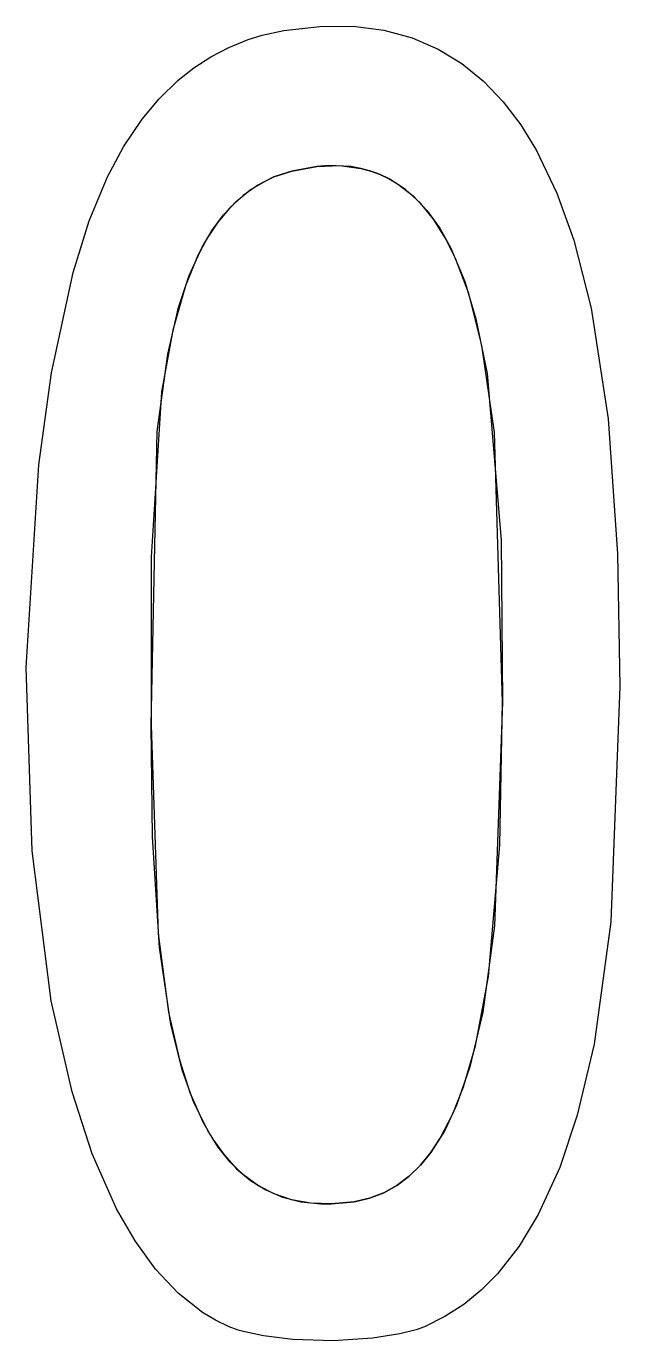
# Model space of a CAD drawing. Extents: x 0.13 to 1.06, y 0.14 to 2.2.
import ezdxf

# ---------------------------------------------------------------- set-up
doc = ezdxf.new("R2010")
doc.units = 0
doc.layers.get('0').update_dxf_attribs({"linetype": 'CONTINUOUS'})

msp = doc.modelspace()

# ---------------------------------------------------------------- linework, layer by layer
for points in [[(0.5366, 2.1889, 5.7484), (0.5928, 2.1954, 5.7484), (0.6447, 2.1955, 5.7484), (0.6928, 2.1894, 5.7484), (0.737, 2.1774, 5.7484), (0.7775, 2.16, 5.7484), (0.8145, 2.1373, 5.7484), (0.8482, 2.1098, 5.7484), (0.8787, 2.0778, 5.7484), (0.9062, 2.0416, 5.7484), (0.9307, 2.0016, 5.7484), (0.9625, 1.9351, 5.7484), (0.9888, 1.8618, 5.7484), (1.0159, 1.7554, 5.7484), (1.0425, 1.5827, 5.7484), (1.0572, 1.3722, 5.7484), (1.0606, 1.1654, 5.7484), (1.0466, 0.7982, 5.7484), (1.0205, 0.6071, 5.7484), (0.9944, 0.4964, 5.7484), (0.9672, 0.4148, 5.7484), (0.9336, 0.3411, 5.7484), (0.9038, 0.2919, 5.7484), (0.8697, 0.2485, 5.7484), (0.8445, 0.2232, 5.7484), (0.8172, 0.2009, 5.7484), (0.7877, 0.1819, 5.7484), (0.756, 0.1662, 5.7484), (0.743, 0.1615, 5.7484), (0.7173, 0.1548, 5.7484), (0.6748, 0.1481, 5.7484), (0.6133, 0.1443, 5.7484), (0.5504, 0.1461, 5.7484), (0.5048, 0.1517, 5.7484), (0.4759, 0.158, 5.7484), (0.4655, 0.161, 5.7484), (0.4513, 0.1662, 5.7484), (0.4301, 0.1764, 5.7484), (0.4098, 0.1885, 5.7484), (0.3715, 0.2186, 5.7484), (0.3364, 0.256, 5.7484), (0.3045, 0.3001, 5.7484), (0.2756, 0.3503, 5.7484), (0.2377, 0.436, 5.7484), (0.2063, 0.5326, 5.7484), (0.1737, 0.6749, 5.7484), (0.1438, 0.9088, 5.7484), (0.1347, 1.1951, 5.7484), (0.1542, 1.5112, 5.7484), (0.1742, 1.6545, 5.7484), (0.2077, 1.8111, 5.7484), (0.2328, 1.8919, 5.7484), (0.2615, 1.9607, 5.7484), (0.2865, 2.0073, 5.7484), (0.3157, 2.0507, 5.7484), (0.3422, 2.0825, 5.7484), (0.3718, 2.1113, 5.7484), (0.3962, 2.1306, 5.7484), (0.4225, 2.1478, 5.7484), (0.4508, 2.1625, 5.7484), (0.4811, 2.1747, 5.7484), (0.5026, 2.1814, 5.7484)], [(0.3295, 1.1044, 5.7484), (0.3403, 0.7792, 5.7484), (0.3566, 0.657, 5.7484), (0.3735, 0.5827, 5.7484), (0.39, 0.5319, 5.7484), (0.4101, 0.4861, 5.7484), (0.4258, 0.4588, 5.7484), (0.4433, 0.4343, 5.7484), (0.4629, 0.4127, 5.7484), (0.4845, 0.3944, 5.7484), (0.5084, 0.3796, 5.7484), (0.5346, 0.3684, 5.7484), (0.5633, 0.3611, 5.7484), (0.5945, 0.3578, 5.7484), (0.6111, 0.3578, 5.7484), (0.6463, 0.3612, 5.7484), (0.6702, 0.3666, 5.7484), (0.6925, 0.3751, 5.7484), (0.7131, 0.3867, 5.7484), (0.7322, 0.4011, 5.7484), (0.7498, 0.4183, 5.7484), (0.7659, 0.438, 5.7484), (0.7806, 0.4603, 5.7484), (0.8003, 0.4981, 5.7484), (0.8171, 0.5407, 5.7484), (0.8356, 0.6045, 5.7484), (0.8559, 0.7127, 5.7484), (0.8736, 0.9181, 5.7484), (0.8778, 1.141, 5.7484), (0.8654, 1.5618, 5.7484), (0.8457, 1.6973, 5.7484), (0.825, 1.7786, 5.7484), (0.8046, 1.8329, 5.7484), (0.7885, 1.8654, 5.7484), (0.7702, 1.8944, 5.7484), (0.7496, 1.9196, 5.7484), (0.7265, 1.9408, 5.7484), (0.7008, 1.9576, 5.7484), (0.6869, 1.9642, 5.7484), (0.6723, 1.9696, 5.7484), (0.6569, 1.9737, 5.7484), (0.6409, 1.9766, 5.7484), (0.6065, 1.9781, 5.7484), (0.5881, 1.9767, 5.7484), (0.5488, 1.9695, 5.7484), (0.5211, 1.9604, 5.7484), (0.4959, 1.9477, 5.7484), (0.4729, 1.9316, 5.7484), (0.4521, 1.9122, 5.7484), (0.4335, 1.8898, 5.7484), (0.4167, 1.8646, 5.7484), (0.4019, 1.8368, 5.7484), (0.3829, 1.7905, 5.7484), (0.3631, 1.7214, 5.7484), (0.3459, 1.6251, 5.7484), (0.3297, 1.3671, 5.7484)], [(0.5488, 1.9695, 5.7484), (0.5881, 1.9767, 5.7484), (0.6241, 1.978, 5.7484), (0.6569, 1.9737, 5.7484), (0.6723, 1.9696, 5.7484), (0.6869, 1.9642, 5.7484), (0.7008, 1.9576, 5.7484), (0.714, 1.9498, 5.7484), (0.7384, 1.9308, 5.7484), (0.7602, 1.9075, 5.7484), (0.7797, 1.8803, 5.7484), (0.7969, 1.8495, 5.7484), (0.8187, 1.7974, 5.7484), (0.8362, 1.7391, 5.7484), (0.8537, 1.6536, 5.7484), (0.8757, 1.3937, 5.7484), (0.8778, 1.141, 5.7484), (0.8651, 0.7917, 5.7484), (0.8468, 0.6568, 5.7484), (0.8269, 0.5717, 5.7484), (0.8062, 0.5118, 5.7484), (0.7875, 0.4723, 5.7484), (0.7659, 0.438, 5.7484), (0.7498, 0.4183, 5.7484), (0.7322, 0.4011, 5.7484), (0.7131, 0.3867, 5.7484), (0.6925, 0.3751, 5.7484), (0.6702, 0.3666, 5.7484), (0.6463, 0.3612, 5.7484), (0.6111, 0.3578, 5.7484), (0.5786, 0.3589, 5.7484), (0.5486, 0.3642, 5.7484), (0.5212, 0.3735, 5.7484), (0.4962, 0.3866, 5.7484), (0.4734, 0.4032, 5.7484), (0.4528, 0.4231, 5.7484), (0.4343, 0.4462, 5.7484), (0.4177, 0.4721, 5.7484), (0.3963, 0.516, 5.7484), (0.3786, 0.5652, 5.7484), (0.3603, 0.6378, 5.7484), (0.3423, 0.7581, 5.7484), (0.3315, 0.9307, 5.7484), (0.3295, 1.1044, 5.7484), (0.3391, 1.5634, 5.7484), (0.3553, 1.684, 5.7484), (0.3723, 1.7569, 5.7484), (0.3888, 1.8065, 5.7484), (0.4091, 1.851, 5.7484), (0.4249, 1.8776, 5.7484), (0.4425, 1.9014, 5.7484), (0.4623, 1.9223, 5.7484), (0.4841, 1.9401, 5.7484), (0.5082, 1.9545, 5.7484), (0.5211, 1.9604, 5.7484)]]:
    msp.add_polyline3d(points, close=True)

doc.saveas('drawing.dxf')
